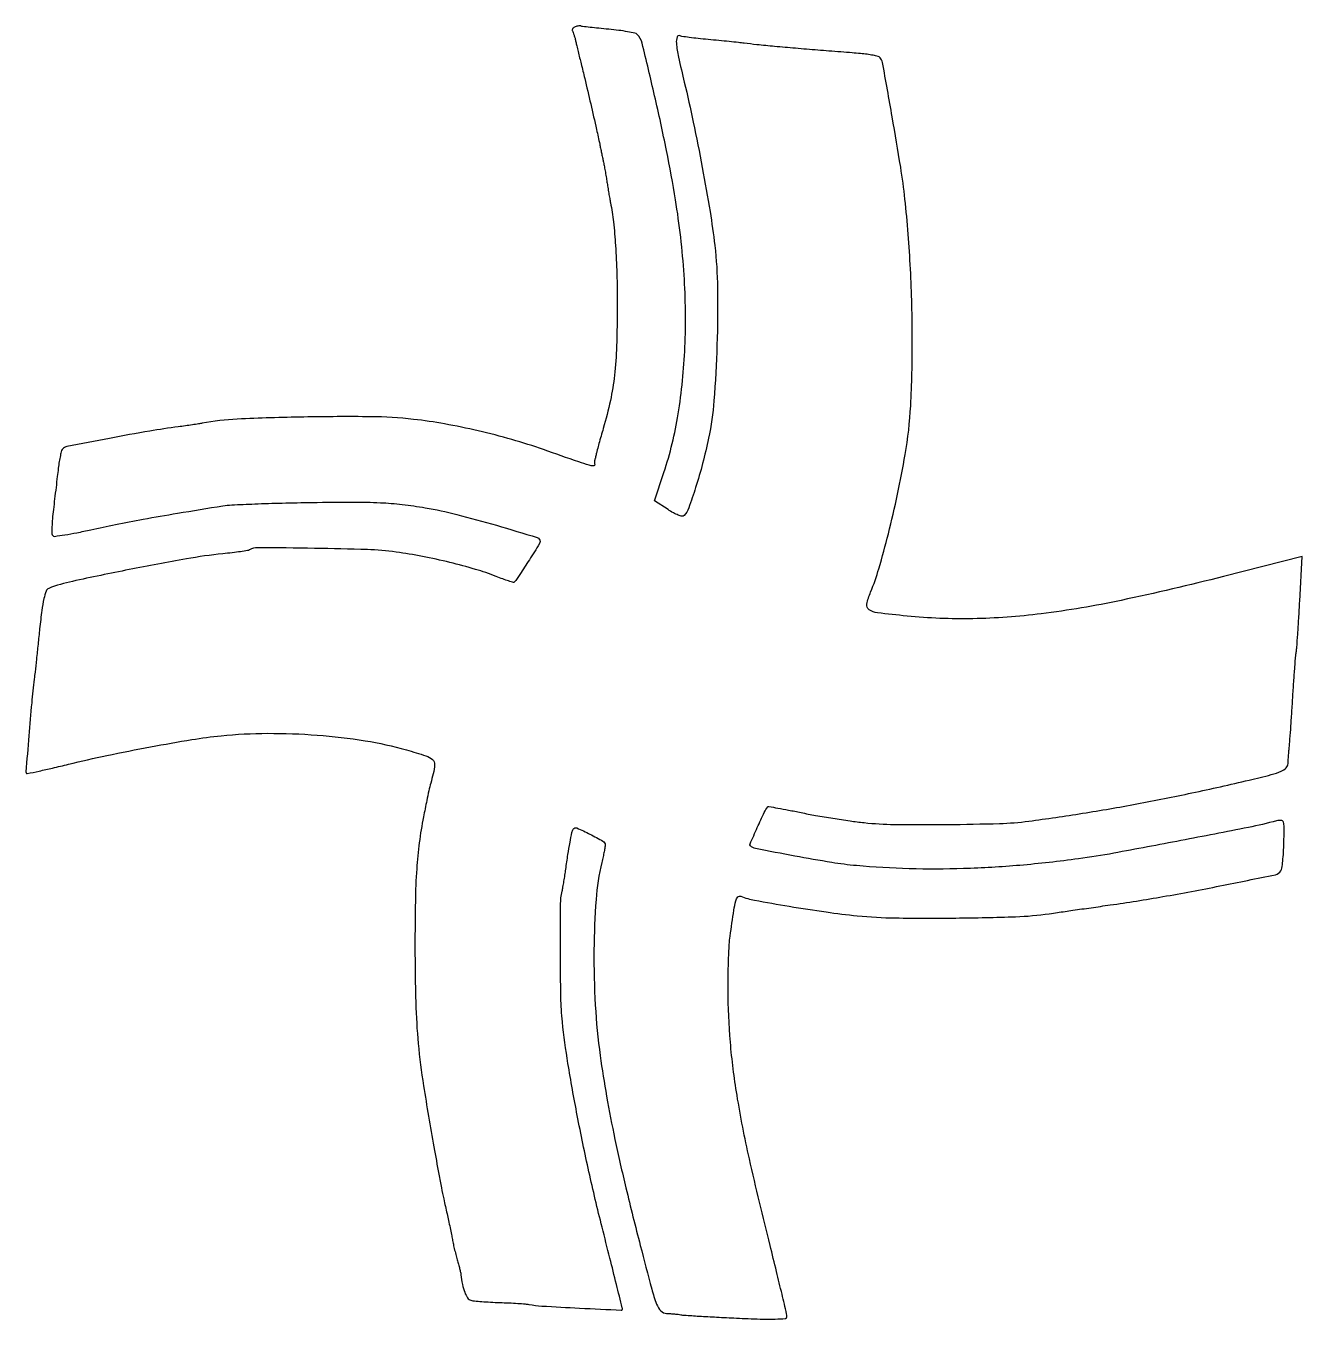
# Model space of a CAD drawing. Extents: x 0 to 372, y 0 to 378.
import ezdxf

# ---------------------------------------------------------------- set-up
doc = ezdxf.new("R2010")
doc.units = 0

msp = doc.modelspace()

# ---------------------------------------------------------------- linework, layer by layer
msp.add_lwpolyline([(160.243769, 377.279644, 0.062823), (159.796976, 377.05281, 0.095411), (159.489933, 376.745697, 0.124822), (159.368565, 376.409746, 0.164432), (159.441585, 376.094517, -0.052818), (159.649236, 375.662482, -0.010964), (159.915058, 374.861871, -0.011402), (160.183335, 373.914086, -0.010538), (160.415809, 372.929927, 0.004776), (160.686342, 371.722633, 0.001801), (161.086992, 370.038791, 0.001784), (161.536129, 368.209506, 0.002172), (161.970225, 366.5, -0.005438), (163.024161, 362.232862, -0.001155), (164.76139, 354.778368, -0.001157), (166.464409, 347.314706, -0.005398), (167.38958, 343, 0.001048), (167.622701, 341.864705, 0.000621), (167.905224, 340.51176, 0.000621), (168.190445, 339.162657, 0.00107), (168.431754, 338.040033, -0.006772), (168.674188, 336.846063, -0.002932), (168.965943, 335.251037, -0.002901), (169.256509, 333.550659, -0.003847), (169.5, 332, 0.002746), (169.739994, 330.449335, 0.002075), (170.019971, 328.748963, 0.002097), (170.296309, 327.153832, 0.004862), (170.520292, 325.959967, -0.020951), (171.384054, 320.369137, -0.011359), (172.000238, 313.438312, -0.009874), (172.376334, 305.304987, -0.006629), (172.499192, 296, -0.007718), (172.314586, 284.084205, -0.020583), (171.702403, 275.606524, -0.02513), (170.486547, 268.23623, -0.017813), (168.417581, 260.112004, 0.001933), (167.765359, 257.853382, 0.002271), (167.165304, 255.707901, 0.001995), (166.673813, 253.890981, 0.014064), (166.46325, 253, -0.005262), (166.330177, 252.389061, -0.005603), (166.186891, 251.79375, -0.005348), (166.05245, 251.284484, -0.025741), (165.95809, 251, 0.062233), (165.894219, 250.747155, 0.024633), (165.867716, 250.38903, 0.023919), (165.876865, 249.994981, 0.0276), (165.924169, 249.622231, -0.470245), (165.567333, 249.196604, -0.068745), (164.286422, 249.381436, -0.013467), (161.318919, 250.323882, -0.000581), (151, 253.923158, 0.014478), (141.779954, 256.85441, 0.012456), (131.933185, 259.410184, 0.012631), (122.148651, 261.432142, 0.016575), (113.121822, 262.753724, 0.025571), (100.647941, 263.516755, 0.007123), (81.067609, 263.432876, 0.006442), (61.686084, 262.823815, 0.037086), (51.5, 261.611737, -0.009395), (50.412447, 261.42081, -0.002312), (48.61875, 261.149038, -0.002366), (46.560937, 260.856918, -0.002365), (44.5, 260.584223, 0.011159), (36.16592, 259.331985, 0.004111), (24.465881, 257.206834, 0.000892), (11.999811, 254.81347, 0.147642), (10.784263, 254.173468, 0.130485), (10.474854, 253.649595, 0.012725), (10.109876, 252.211475, 0.015438), (9.766012, 250.444642, 0.011624), (9.493556, 248.484263, -0.000519), (9.213887, 246.081779, -0.000229), (8.839608, 242.907877, -0.000227), (8.439881, 239.544559, -0.000305), (8.074753, 236.5, 0.009396), (7.797492, 233.769018, 0.013781), (7.665192, 231.358414, 0.009083), (7.647089, 229.36954, 0.18884), (7.86546, 228.826516, 0.241454), (8.42743, 228.626888, 0.005229), (11.397979, 229.054506, 0.01079), (14.929658, 229.678964, 0.006926), (19, 230.548396, -0.006532), (26.174789, 232.086867, -0.004641), (34.255663, 233.631626, -0.003595), (44.245145, 235.371198, -0.001578), (57.5, 237.538371, -0.027878), (60.092858, 237.806827, -0.002369), (66.7875, 238.092785, -0.003134), (74.782398, 238.346166, -0.002421), (83.5, 238.52554, -0.003631), (95.51793, 238.627329, -0.012067), (103.416635, 238.446222, -0.016695), (109.812374, 237.930605, -0.014306), (116.5, 236.971506, -0.019378), (125.674029, 235.018017, -0.009314), (137.27896, 231.841448, -0.00256), (149.138914, 228.290296, -0.329933), (150, 227.127406, -0.140626), (149.81851, 226.494875, -0.001018), (146.864337, 221.792062, -0.003841), (144.107732, 217.496997, -0.020191), (142.482053, 215.213346, -0.311922), (142.270171, 215.146162, -0.003829), (140.832477, 215.599291, -0.009654), (139.142455, 216.182485, -0.005968), (137.178259, 216.929737, 0.021869), (131.162132, 219.00207, 0.012236), (123.687836, 221.01869, 0.011858), (115.682753, 222.769706, 0.013814), (108, 224.041133, 0.025649), (99.640186, 224.754211, 0.004766), (84.221367, 225.128562, 0.001598), (67.648607, 225.319917, 0.136969), (65.248479, 224.671415, -0.093531), (64.692922, 224.468862, -0.004167), (62.663616, 224.152267, -0.006895), (60.236174, 223.828393, -0.004864), (57.5, 223.52863, 0.01899), (46.860678, 222.05787, 0.005166), (30.173919, 218.923444, 0.00401), (13.609968, 215.496235, 0.038609), (6.719085, 213.445697, 0.218078), (5.956277, 212.666789, 0.031015), (5.313977, 210.462306, 0.022675), (4.70327, 207.031473, 0.006569), (4.071784, 201.690196, -0.000376), (3.591876, 197.149355, -0.000416), (3.120836, 192.758995, -0.000386), (2.712666, 189.011302, -0.002144), (2.483307, 187, 0.006469), (1.752803, 180.061424, 0.002509), (0.913897, 170.436389, 0.000234), (0.053572, 159.897694, 0.23307), (0.222938, 159.469906, 0.241548), (0.476471, 159.401962, 0.000709), (3.934213, 160.151967, 0.003822), (7.859669, 161.040742, 0.002352), (12.467999, 162.144119, -0.008173), (23.65897, 164.686211, -0.005601), (36.435558, 167.220577, -0.005531), (48.479262, 169.332055, -0.015566), (56.957368, 170.452211, -0.024107), (70.547095, 171.159907, -0.01999), (85.024902, 170.63629, -0.020401), (98.989299, 168.996041, -0.030357), (111, 166.33018, -0.008084), (116.704865, 164.594922, -0.103797), (118.632344, 163.495667, -0.225892), (119.256172, 162.025572, -0.056658), (118.83988, 159.382264, 0.004452), (118.115163, 156.663422, 0.007476), (117.561111, 154.365969, 0.005268), (116.959869, 151.561001, 0.001191), (116.000285, 146.783929, 0.016509), (114.763914, 139.258451, 0.016048), (114.01273, 131.596416, 0.012129), (113.624574, 122.220915, 0.004485), (113.516814, 109, 0.006603), (113.747306, 92.567802, 0.016701), (114.471368, 80.640227, 0.015681), (116.018824, 68.363746, 0.005226), (119.033807, 50.5, 0.000529), (120.47431, 42.525537, 0.003519), (121.224927, 38.554276, 0.005378), (121.89739, 35.313584, 0.002307), (122.861867, 31, -0.00262), (123.294917, 29.057484, -0.002038), (123.746178, 26.940625, -0.00206), (124.150676, 24.963811, -0.004994), (124.428746, 23.5, 0.00905), (124.703265, 22.116206, 0.004879), (125.088901, 20.421129, 0.004857), (125.515622, 18.701003, 0.007613), (125.919324, 17.231502, -0.003803), (126.288584, 15.926388, -0.004742), (126.610858, 14.708246, -0.003872), (126.863486, 13.68218, -0.035906), (126.937087, 13.231502, 0.026478), (127.344456, 10.403105, 0.043731), (128.018943, 8.087132, 0.054557), (128.874006, 6.443934, 0.184078), (129.844023, 5.754496, 0.038974), (130.853285, 5.575096, 0.005323), (132.987959, 5.38813, 0.006095), (135.526544, 5.224094, 0.005114), (138.221367, 5.110549, -0.003839), (140.925142, 5.003537, -0.004481), (143.490806, 4.8592, -0.003981), (145.657279, 4.7005, -0.026995), (146.721367, 4.555904, 0.032631), (150.535738, 4.081264, 0.002181), (161.536104, 3.484488, 0.000354), (173.676943, 2.887568, 0.428467), (174, 3.19535, 0.060694), (173.95874, 3.534, 0.000071), (172.261652, 10.390973, 0.000657), (170.351031, 18.062805, 0.000404), (168.082219, 27.091175, -0.007124), (164.252267, 43.247478, -0.006876), (160.835969, 59.69809, -0.007211), (158.127262, 74.877651, -0.01428), (156.497944, 87, -0.021836), (156.059066, 94.141066, -0.003952), (155.928632, 107.434059, -0.002479), (155.970293, 121.096239, -0.051993), (156.425141, 125.144007, 0.009089), (156.661143, 126.322663, 0.003407), (156.950629, 127.982927, 0.003374), (157.241467, 129.795896, 0.004089), (157.488812, 131.5, -0.004517), (158.11302, 135.774825, -0.007513), (158.725504, 139.363249, -0.005848), (159.291461, 142.21706, -0.077445), (159.67055, 143.217953, -0.382608), (160.668207, 143.552238, -0.014339), (164.549132, 141.743107, -0.015101), (168.330333, 139.701491, -0.273588), (168.976143, 138.550734, -0.036874), (168.915557, 137.924295, -0.005069), (168.680342, 136.633653, -0.005797), (168.368005, 135.108512, -0.004875), (168.002662, 133.5, 0.039787), (166.329327, 122.688784, 0.016386), (165.717469, 107.867252, 0.016117), (166.097106, 91.879956, 0.020228), (167.524082, 77.126809, 0.009752), (169.393754, 65.268259, 0.008056), (171.835305, 52.707997, 0.00696), (175.033153, 38.542357, 0.004134), (179.217584, 21.75, 0.001869), (182.544443, 9.050975, 0.027505), (183.97429, 4.662226, 0.097846), (185.238117, 2.668698, 0.197825), (186.906406, 1.923489, -0.008302), (188.00934, 1.872612, -0.006928), (189.178757, 1.782911, -0.007003), (190.246553, 1.671008, -0.018881), (191, 1.552369, 0.032241), (192.076076, 1.412258, 0.001066), (196.392187, 1.140474, 0.002028), (201.489776, 0.851131, 0.001409), (207.25, 0.563881, 0.00407), (214.149652, 0.29557, 0.014591), (218.559917, 0.288742, 0.013762), (221.521978, 0.452278, 0.3902), (222, 0.97155, 0.057786), (221.903877, 1.800479, 0.000589), (220.547405, 7.540345, 0.0019), (218.950282, 14.151277, 0.001232), (217.054996, 21.786549, -0.005901), (211.036614, 47.038107, -0.014868), (207.421573, 65.591162, -0.019324), (205.489144, 81.087587, -0.020748), (204.819446, 96.323, -0.00506), (204.854846, 100.932164, -0.005063), (204.983516, 105.538631, -0.004959), (205.176381, 109.55621, -0.019982), (205.416259, 112, -0.002202), (206.500513, 119.573032, -0.029766), (207.072646, 122.309285, -0.125576), (207.698627, 123.41413, -0.30165), (208.574869, 123.609644, 0.046033), (212.540834, 122.493191, 0.004187), (222.667879, 120.712742, 0.005975), (233.441281, 119.043604, 0.010157), (242.492193, 117.93896, 0.02196), (253.641254, 117.300292, 0.006032), (271.230816, 117.278386, 0.005685), (288.681842, 117.66566, 0.027885), (298.5, 118.544904, -0.000604), (300.835034, 118.883167, -0.000099), (305.352376, 119.531088, -0.000109), (310.667876, 120.291232, -0.000096), (316.210215, 121.081495, 0.007823), (331.643385, 123.525957, 0.006196), (348.245641, 126.635024, 0.001549), (364.419689, 129.923999, 0.206229), (366.032235, 131.052157, 0.103246), (366.312513, 131.825229, 0.008994), (366.572543, 133.910436, 0.011515), (366.782563, 136.433582, 0.008697), (366.901067, 139.212141, 0.004498), (366.975412, 143.790844, 0.081356), (366.749882, 145.23312, 0.297935), (366.104226, 145.749077, 0.089627), (364.789388, 145.638774, -0.016516), (356.552886, 143.715092, -0.001684), (336.876892, 139.868826, -0.001966), (317.28237, 136.186803, -0.011695), (307, 134.544061, -0.012166), (289.910425, 132.644398, -0.01391), (273.495444, 131.682114, -0.014447), (257.645572, 131.652881, -0.015689), (242.252106, 132.553259, -0.018124), (235.045416, 133.466466, -0.005586), (224.258282, 135.356619, -0.001669), (212.843079, 137.527995, -0.149624), (211.340261, 138.326405, -0.308659), (211.230726, 138.906471, -0.002198), (213.34629, 143.688385, -0.006005), (215.389437, 148.109133, -0.065399), (216.454907, 149.751273, -0.265136), (216.666568, 149.827646, -0.000962), (219.372033, 149.352135, -0.004586), (222.459424, 148.774107, -0.00282), (226.084607, 148.039652, 0.007346), (230.342516, 147.217055, 0.004518), (235.377978, 146.367637, 0.004529), (240.374788, 145.617455, 0.008076), (244.5, 145.104094, 0.024074), (253.304477, 144.579458, 0.005118), (268.661497, 144.561918, 0.005024), (283.998, 144.85553, 0.025613), (292.5, 145.540617, 0.006651), (308.217087, 147.834471, 0.00649), (323.997229, 150.562829, 0.006326), (340.09097, 153.772228, 0.005618), (356.75, 157.510182, 0.004654), (363.235641, 159.106053, 0.037845), (366.129748, 160.085186, 0.100279), (367.54952, 161.060207, 0.182841), (368.099193, 162.333783, -0.005426), (368.156362, 163.342539, -0.002833), (368.248342, 164.598049, -0.002817), (368.357272, 165.885143, -0.004306), (368.467641, 167, 0.008517), (368.609958, 168.572555, 0.000876), (368.876136, 172.290625, 0.001092), (369.175845, 176.721932, 0.000872), (369.480158, 181.5, -0.001579), (369.787123, 186.214595, -0.002171), (370.094838, 190.450411, -0.001384), (370.378752, 194.008359, -0.026054), (370.528953, 195.118421, 0.028317), (370.67602, 196.243594, 0.001319), (370.947659, 200.078646, 0.002179), (371.238421, 204.635762, 0.001562), (371.525289, 209.731619), (372.216093, 222.726396), (349.273189, 216.899353, -0.009912), (319.459328, 209.95329, -0.021179), (296.146506, 206.030101, -0.026272), (276.187742, 204.593815, -0.029714), (257, 205.363742, -0.00568), (248.38972, 206.322351, -0.115873), (245.947847, 207.22189, -0.308271), (245.282281, 208.845355, -0.046732), (246.383429, 212.375249, 0.027927), (248.795348, 219.194942, 0.009457), (251.555476, 229.357977, 0.009225), (254.236717, 240.922425, 0.009414), (256.469922, 252.5, 0.030015), (258.06828, 266.74857, 0.013178), (258.549624, 285.738147, 0.012656), (257.999973, 306.615183, 0.013483), (256.394517, 327, 0.013474), (255.149523, 336.340788, 0.003704), (252.685466, 350.970828, 0.000761), (249.861881, 366.867542, 0.153205), (249.128603, 368.271397, 0.129607), (248.555048, 368.605622, 0.015592), (247.120016, 368.954766, 0.017712), (245.354685, 369.261545, 0.01371), (243.414292, 369.474328, 0.000412), (241.008, 369.669616, 0.000169), (237.740448, 369.930979, 0.000167), (234.231286, 370.209295, 0.000214), (231, 370.463094, -0.001803), (224.456756, 370.997964, -0.002254), (218.387464, 371.543706, -0.002442), (213.195583, 372.059758, -0.006518), (209.5, 372.494093, 0.00572), (207.869364, 372.688379, 0.001397), (205.178125, 372.970243, 0.001432), (202.091406, 373.275882, 0.001427), (199, 373.564144, -0.004109), (196.076931, 373.852529, -0.005968), (193.50311, 374.158945, -0.003197), (191.336983, 374.457183, -0.096006), (190.819098, 374.637261, 0.475527), (189.954366, 374.310104, 0.103528), (189.74266, 372.477766, 0.030931), (190.36588, 368.439882, 0.005679), (192.059886, 361.083629, -0.007973), (194.671793, 349.498566, -0.005358), (197.302203, 336.186755, -0.005382), (199.550026, 323.369433, -0.011777), (200.933719, 313.5, -0.025697), (201.738367, 301.014269, -0.011264), (201.57995, 284.431267, -0.011003), (200.700798, 268.192311, -0.033174), (199.1277, 257.221238, -0.011793), (197.400329, 249.920323, -0.012648), (195.366304, 242.878718, -0.009944), (193.347281, 236.913937, -0.098645), (191.988321, 234.661816, -0.266867), (191.456637, 234.491714, -0.036688), (190.296725, 234.831897, -0.034085), (188.861021, 235.484736, -0.022426), (187.303516, 236.41784), (183.383401, 239.01205), (186.107802, 247.256025, 0.040171), (190.264536, 264.325172, 0.02901), (192.232193, 283.824205, 0.027098), (191.987194, 304.912667, 0.023892), (189.494313, 326.767471, 0.00957), (186.860341, 341.2022, 0.00695), (183.399562, 357.162786, 0.002546), (179.764643, 372.512897, 0.13972), (178.314987, 375.072883, 0.142333), (177.673418, 375.41933, 0.008882), (175.536277, 375.840554, 0.012552), (172.93241, 376.238715, 0.008952), (170, 376.558818, -0.002449), (167.089615, 376.838269, -0.00369), (164.55625, 377.112949, -0.001497), (162.389872, 377.370606, -0.083392), (162, 377.486003, 0.112258), (161.724581, 377.550663, 0.031004), (161.277857, 377.526079, 0.029667), (160.761387, 377.43408, 0.027183)], format="xyb", close=True)

doc.saveas('drawing.dxf')
